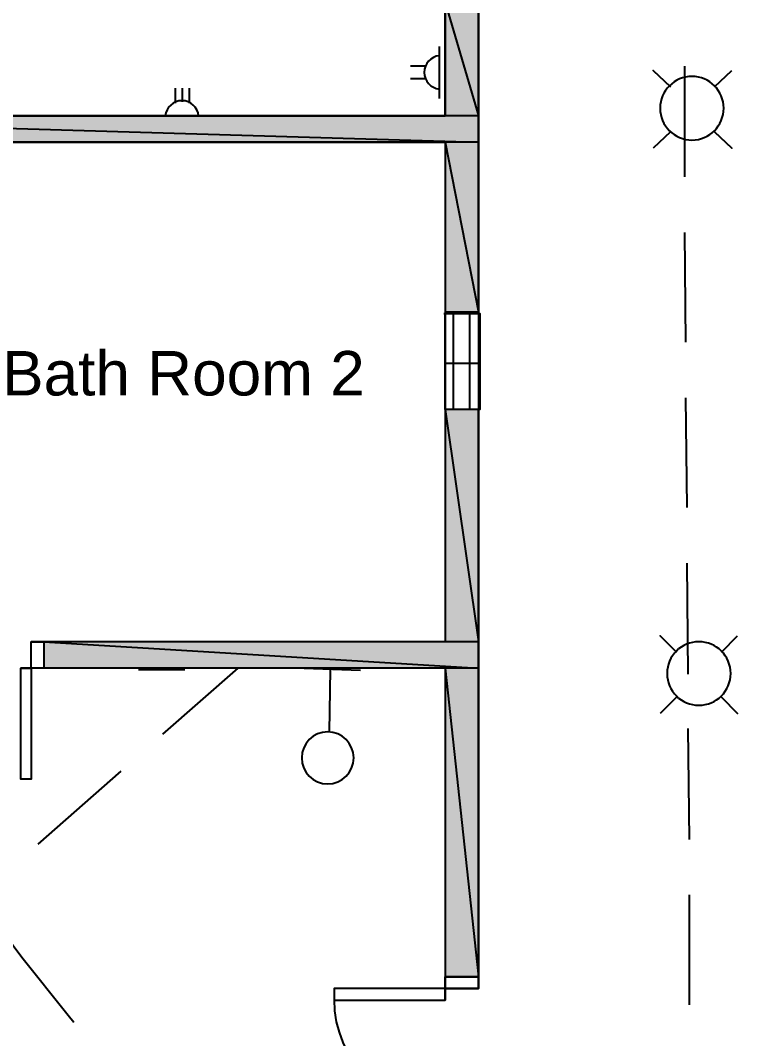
# Model space of a CAD drawing. Header units: millimetres. Extents: x 68 to 342, y 10 to 204.
# Drawn here: x 159.87 to 186.13, y 135.62 to 172.91 of the extents above; entities that cross this region are included whole.
import ezdxf

# ---------------------------------------------------------------- set-up
doc = ezdxf.new("R2010")
doc.units = ezdxf.units.MM
doc.styles.add('Arial$001H0', font='arial.ttf')

msp = doc.modelspace()

# ---------------------------------------------------------------- hatches: boundary and pattern name
at = {"true_color": 0x000008}
h = msp.add_hatch(color=8, dxfattribs=at)
h.paths.add_polyline_path([(176.648, 173.564), (175.42, 173.564), (176.648, 169.415)])
h.paths.add_polyline_path([(175.42, 173.564), (176.648, 169.415), (175.42, 169.415)])
h = msp.add_hatch(color=8, dxfattribs=at)
h.paths.add_polyline_path([(176.648, 169.415), (144.051, 169.415), (176.648, 168.442)])
h.paths.add_polyline_path([(144.051, 169.415), (176.648, 168.442), (144.051, 168.442)])
h = msp.add_hatch(color=8, dxfattribs=at)
h.paths.add_polyline_path([(176.648, 168.442), (175.42, 168.442), (176.648, 162.219)])
h.paths.add_polyline_path([(175.42, 168.442), (176.648, 162.219), (175.42, 162.219)])
h = msp.add_hatch(color=8, dxfattribs=at)
h.paths.add_polyline_path([(176.648, 158.663), (175.42, 158.663), (176.648, 150.154)])
h.paths.add_polyline_path([(175.42, 158.663), (176.648, 150.154), (175.42, 150.154)])
h = msp.add_hatch(color=8, dxfattribs=at)
h.paths.add_polyline_path([(176.648, 150.154), (160.73, 150.154), (176.648, 149.18)])
h.paths.add_polyline_path([(160.73, 150.154), (176.648, 149.18), (160.73, 149.18)])
h = msp.add_hatch(color=8, dxfattribs=at)
h.paths.add_polyline_path([(176.648, 149.18), (175.42, 149.18), (176.648, 137.877)])
h.paths.add_polyline_path([(175.42, 149.18), (176.648, 137.877), (175.42, 137.877)])

# ---------------------------------------------------------------- linework, layer by layer
at = {"color": 7, "linetype": 'Continuous', "lineweight": 25, "true_color": 0x000007}
for p, q in [((175.42, 188.635), (175.42, 169.415)), ((175.208, 171.955), (175.208, 170.05)), ((174.7, 171.236), (174.15, 171.236)), ((185.284, 170.474), (185.919, 171.066)), ((165.556, 169.881), (165.556, 170.431)), ((165.81, 169.923), (165.81, 170.431)), ((166.064, 169.881), (166.064, 170.431)), ((174.7, 170.77), (174.15, 170.77)), ((144.051, 169.415), (175.42, 169.415)), ((164.879, 169.415), (166.742, 169.415)), ((183.675, 168.823), (183.04, 168.23)), ((175.42, 168.442), (175.42, 150.154)), ((185.538, 149.773), (186.13, 150.365)), ((175.42, 150.154), (160.265, 150.154)), ((172.33, 149.095), (169.917, 149.18)), ((175.42, 149.18), (175.42, 137.03)), ((164.202, 149.138), (165.895, 149.138)), ((171.187, 146.852), (171.229, 149.138)), ((183.887, 148.122), (183.294, 147.529))]:
    msp.add_line(p, q, dxfattribs=at)
at = {"color": 5, "linetype": 'Continuous', "lineweight": 25, "true_color": 0x000005}
for p, q in [((184.183, 171.236), (184.183, 167.172)), ((184.183, 165.14), (184.225, 161.118)), ((184.225, 159.086), (184.268, 155.064)), ((184.268, 153.032), (184.31, 148.968)), ((165.091, 146.767), (167.842, 149.18)), ((184.31, 146.979), (184.352, 142.915)), ((160.519, 142.745), (163.567, 145.412)), ((184.352, 140.883), (184.352, 136.861))]:
    msp.add_line(p, q, dxfattribs=at)
at = {"color": 3, "linetype": 'Continuous', "lineweight": 25, "true_color": 0x000003}
for p, q in [((175.716, 162.134), (175.716, 158.705)), ((176.309, 162.134), (176.309, 158.663)), ((175.42, 160.356), (176.69, 160.356))]:
    msp.add_line(p, q, dxfattribs=at)
at = {"color": 7, "linetype": 'Continuous', "lineweight": 25, "true_color": 0x000007}
for points in [[(77.164, 198.922), (176.648, 198.922), (176.648, 137.454)], [(144.051, 170.262), (144.051, 169.415), (175.42, 169.415), (175.42, 188.635)], [(155.396, 168.442), (175.42, 168.442), (175.42, 150.154)], [(175.42, 149.18), (160.265, 149.18), (159.884, 149.18)]]:
    msp.add_lwpolyline(points, dxfattribs=at)
at = {"color": 8, "linetype": 'Continuous', "lineweight": -2, "true_color": 0x000008}
for points in [[(176.648, 173.564), (175.42, 173.564), (176.648, 169.415)], [(176.648, 169.415), (144.051, 169.415), (176.648, 168.442)], [(176.648, 168.442), (175.42, 168.442), (176.648, 162.219)], [(176.648, 158.663), (175.42, 158.663), (176.648, 150.154)], [(176.648, 150.154), (160.73, 150.154), (176.648, 149.18)], [(176.648, 149.18), (175.42, 149.18), (176.648, 137.877)]]:
    msp.add_lwpolyline(points, close=True, dxfattribs=at)
for points in [[(175.42, 173.564), (176.648, 169.415), (175.42, 169.415)], [(144.051, 169.415), (176.648, 168.442), (144.051, 168.442)], [(175.42, 168.442), (176.648, 162.219), (175.42, 162.219)], [(175.42, 158.663), (176.648, 150.154), (175.42, 150.154)], [(160.73, 150.154), (176.648, 149.18), (160.73, 149.18)], [(175.42, 149.18), (176.648, 137.877), (175.42, 137.877)]]:
    msp.add_lwpolyline(points, dxfattribs=at)
at = {"color": 7, "linetype": 'Continuous', "lineweight": 25, "true_color": 0x000007}
for points in [[(183.675, 170.474), (183.04, 171.066)], [(185.284, 168.823), (185.919, 168.23)], [(183.887, 149.773), (183.294, 150.365)], [(185.538, 148.122), (186.13, 147.529)], [(175.42, 137.877), (176.648, 137.877), (176.648, 137.454), (175.42, 137.454)]]:
    msp.add_lwpolyline(points, close=True, dxfattribs=at)
at = {"color": 3, "linetype": 'Continuous', "lineweight": 25, "true_color": 0x000003}
msp.add_lwpolyline([(175.378, 162.176), (176.69, 162.176), (176.69, 158.663), (175.42, 158.663), (175.42, 162.176)], dxfattribs=at)
at = {"color": 2, "linetype": 'Continuous', "lineweight": 25, "true_color": 0x000002}
for points in [[(160.73, 150.154), (160.73, 149.18), (160.265, 149.18), (160.265, 150.154)], [(160.265, 149.18), (160.265, 145.116), (159.884, 145.116), (159.884, 149.18)], [(176.648, 137.877), (175.42, 137.877), (175.42, 137.454), (176.648, 137.454)], [(175.42, 137.454), (171.356, 137.454), (171.356, 137.03), (175.42, 137.03)]]:
    msp.add_lwpolyline(points, close=True, dxfattribs=at)
at = {"color": 6, "linetype": 'Continuous', "lineweight": 25, "true_color": 0x000006}
msp.add_lwpolyline([(159.333, 139.401), (159.926, 138.597), (161.619, 136.48), (161.831, 136.226)], dxfattribs=at)
at = {"color": 7, "linetype": 'Continuous', "lineweight": 25, "true_color": 0x000007}
for points in [[(175.212, 171.614), (174.898, 171.583), (174.658, 171.319), (174.658, 171.003)], [(174.658, 171.003), (174.658, 170.687), (174.898, 170.423), (175.212, 170.392)], [(184.458, 170.855), (183.815, 170.855), (183.294, 170.334), (183.294, 169.691)], [(185.622, 169.691), (185.622, 170.334), (185.101, 170.855), (184.458, 170.855)], [(165.789, 169.966), (165.473, 169.966), (165.209, 169.726), (165.178, 169.412)], [(166.4, 169.412), (166.369, 169.726), (166.105, 169.966), (165.789, 169.966)], [(183.294, 169.691), (183.294, 169.048), (183.815, 168.526), (184.458, 168.526)], [(184.458, 168.526), (185.101, 168.526), (185.622, 169.048), (185.622, 169.691)], [(184.712, 150.154), (184.069, 150.154), (183.548, 149.633), (183.548, 148.99)], [(185.876, 148.99), (185.876, 149.633), (185.355, 150.154), (184.712, 150.154)], [(183.548, 148.99), (183.548, 148.347), (184.069, 147.825), (184.712, 147.825)], [(184.712, 147.825), (185.355, 147.825), (185.876, 148.347), (185.876, 148.99)], [(171.123, 146.852), (170.597, 146.852), (170.171, 146.425), (170.171, 145.899)], [(172.076, 145.899), (172.076, 146.425), (171.649, 146.852), (171.123, 146.852)], [(170.171, 145.899), (170.171, 145.373), (170.597, 144.947), (171.123, 144.947)], [(171.123, 144.947), (171.649, 144.947), (172.076, 145.373), (172.076, 145.899)]]:
    msp.add_open_spline(points, degree=3, dxfattribs=at)
at = {"color": 2, "linetype": 'Continuous', "lineweight": 25, "true_color": 0x000002}
msp.add_open_spline([(171.356, 137.052), (171.356, 134.819), (173.166, 133.009), (175.399, 133.009)], degree=3, dxfattribs=at)

# ---------------------------------------------------------------- texts
at = {"color": 7, "true_color": 0x000007, "style": 'Arial$001H0'}
msp.add_text('Bath Room 2', height=1.62827, dxfattribs=at).set_placement((159.206, 159.171))

doc.saveas('drawing.dxf')
